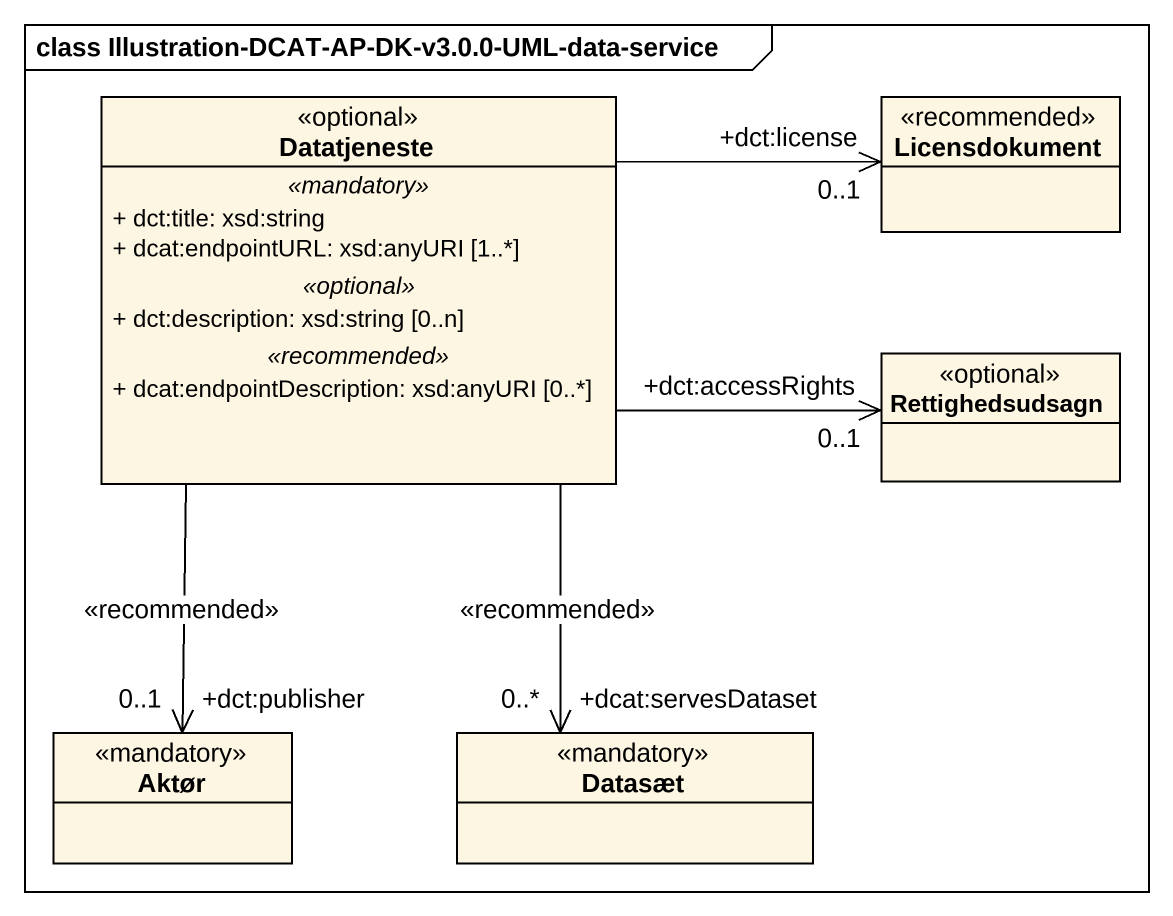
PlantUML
@startuml
mainframe class Illustration-DCAT-AP-DK-v3.0.0-UML-data-service
hide circle
hide empty members
skinparam classAttributeIconSize 0
class Datatjeneste <<optional>> {
  .. <<mandatory>> ..
  + dct:title: xsd:string
  + dcat:endpointURL: xsd:anyURI [1..*]
  .. <<optional>> ..
  + dct:description: xsd:string [0..n]
  .. <<recommended>> ..
  + dcat:endpointDescription: xsd:anyURI [0..*]
}
class Licensdokument <<recommended>>
class Rettighedsudsagn <<optional>>
class Aktør <<mandatory>>
class Datasæt <<mandatory>>
Datatjeneste -right-> "+dct:license\n0..1" Licensdokument
Datatjeneste -right-> "+dct:accessRights\n0..1" Rettighedsudsagn
Datatjeneste --> "+dct:publisher\n0..1" Aktør : <<recommended>>
Datatjeneste --> "+dcat:servesDataset\n0..*" Datasæt : <<recommended>>
@enduml
